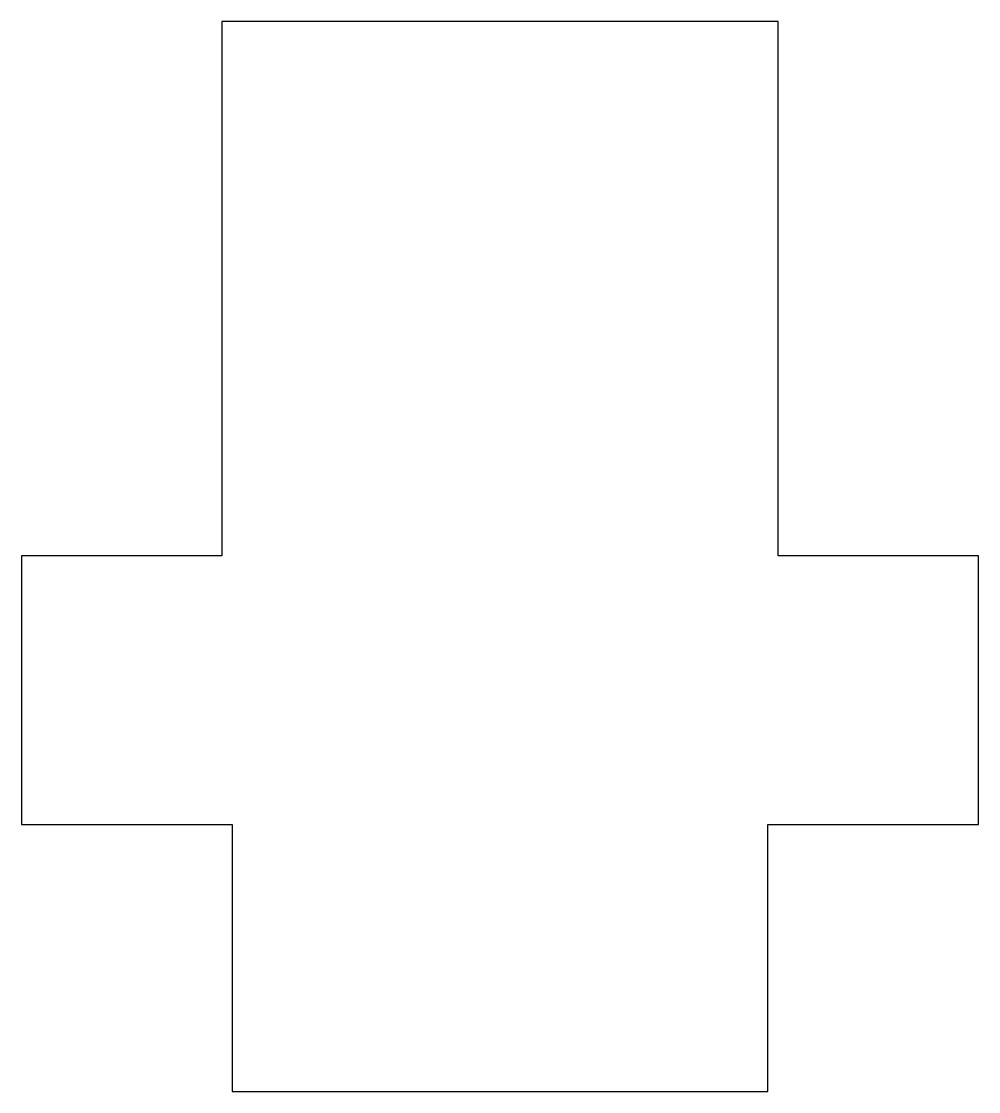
# Model space of a CAD drawing. Header units: millimetres. Extents: x 3878.1 to 3889, y 1339 to 1351.3.
import ezdxf

# ---------------------------------------------------------------- set-up
doc = ezdxf.new("R2010")
doc.units = ezdxf.units.MM

msp = doc.modelspace()

# ---------------------------------------------------------------- linework, layer by layer
at = {"color": 254, "true_color": 0xcad1ee, "extrusion": (1.75935e-07, -6.10589e-17, -1)}
for p, q in [((3886.714, 1351.253, 459.987), (3880.374, 1351.253, 459.987)), ((3880.374, 1351.253, 459.987), (3880.374, 1345.157, 459.987)), ((3886.714, 1345.157, 459.987), (3886.714, 1351.253, 459.987)), ((3878.088, 1345.157, 459.987), (3878.088, 1342.096, 459.987)), ((3880.374, 1345.157, 459.987), (3878.088, 1345.157, 459.987)), ((3889, 1345.157, 459.987), (3886.714, 1345.157, 459.987)), ((3889, 1342.096, 459.987), (3889, 1345.157, 459.987)), ((3878.088, 1342.096, 459.987), (3880.49, 1342.096, 459.987)), ((3880.49, 1342.096, 459.987), (3880.49, 1339.048, 459.987)), ((3886.597, 1342.096, 459.987), (3889, 1342.096, 459.987)), ((3886.597, 1339.048, 459.987), (3886.597, 1342.096, 459.987)), ((3880.49, 1339.048, 459.987), (3886.597, 1339.048, 459.987))]:
    msp.add_line(p, q, dxfattribs=at)

doc.saveas('drawing.dxf')
